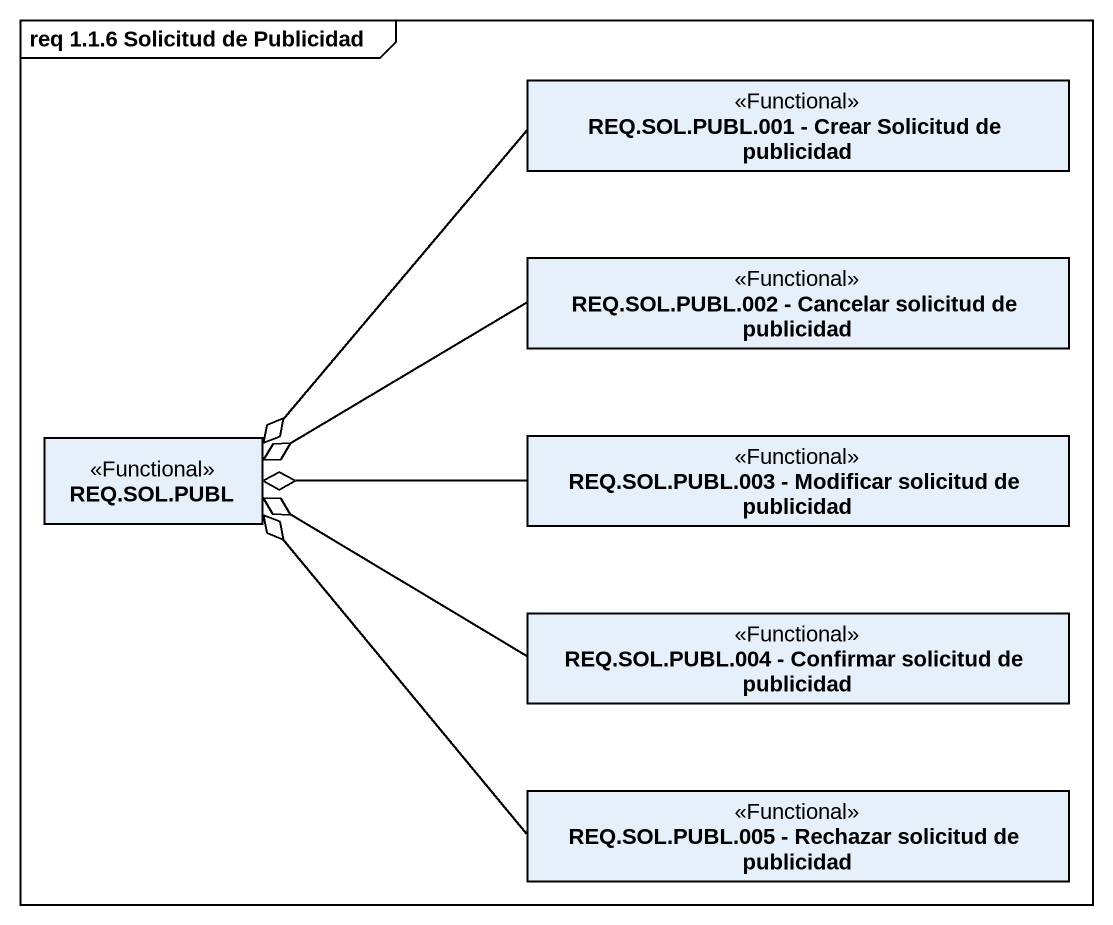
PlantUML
@startuml
mainframe req 1.1.6 Solicitud de Publicidad
hide circle
hide empty members
class "REQ.SOL.PUBL.001 - Crear Solicitud de publicidad" as REQ_SOL_PUBL_001_Crear <<Functional>>
class "REQ.SOL.PUBL.002 - Cancelar solicitud de publicidad" as REQ_SOL_PUBL_002_Cancelar <<Functional>>
class "REQ.SOL.PUBL" as REQ_SOL_PUBL <<Functional>>
class "REQ.SOL.PUBL.003 - Modificar solicitud de publicidad" as REQ_SOL_PUBL_003_Modificar <<Functional>>
class "REQ.SOL.PUBL.004 - Confirmar solicitud de publicidad" as REQ_SOL_PUBL_004_Confirmar <<Functional>>
class "REQ.SOL.PUBL.005 - Rechazar solicitud de publicidad" as REQ_SOL_PUBL_005_Rechazar <<Functional>>
REQ_SOL_PUBL_001_Crear -left-o REQ_SOL_PUBL
REQ_SOL_PUBL_002_Cancelar -left-o REQ_SOL_PUBL
REQ_SOL_PUBL_003_Modificar -left-o REQ_SOL_PUBL
REQ_SOL_PUBL_004_Confirmar -left-o REQ_SOL_PUBL
REQ_SOL_PUBL_005_Rechazar -left-o REQ_SOL_PUBL
@enduml
